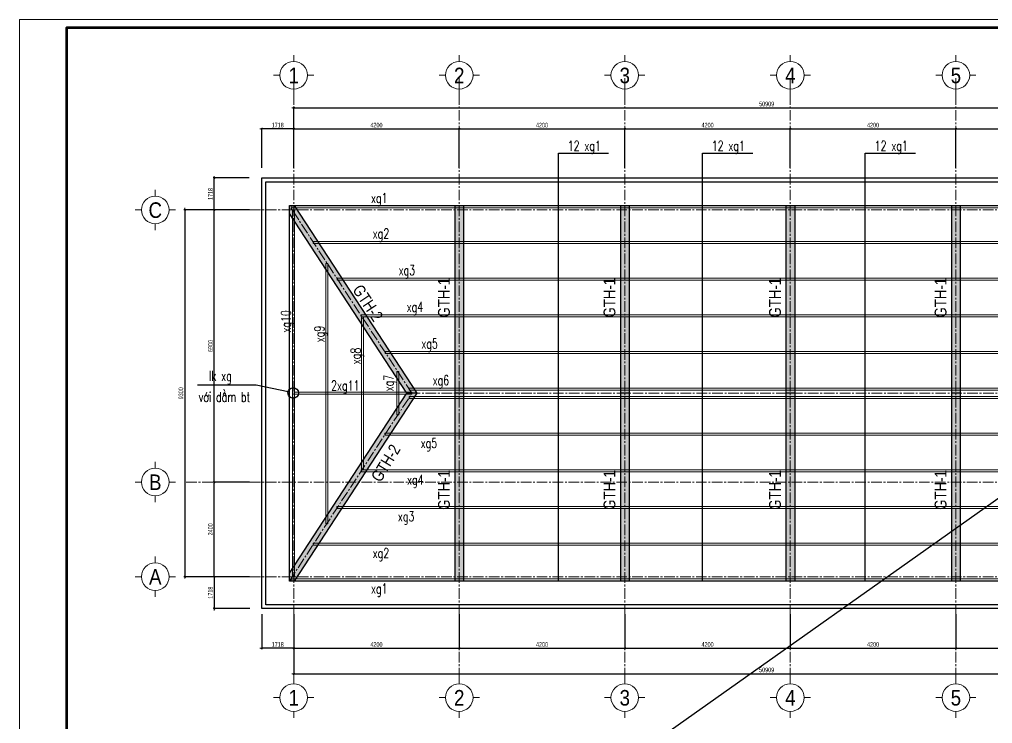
# Model space of a CAD drawing. Header units: millimetres. Extents: x 3174748 to 6019813, y -1021377 to -112338.
# Drawn here: x 3689397 to 3741764, y -209850 to -171983 of the extents above; entities that cross this region are included whole.
import ezdxf
from ezdxf.enums import TextEntityAlignment as Align

# ---------------------------------------------------------------- set-up
doc = ezdxf.new("R2010")
doc.units = ezdxf.units.MM
doc.header["$LTSCALE"] = 60
doc.header["$MEASUREMENT"] = 0
doc.linetypes.add('CENTER2', pattern=[28.575, 19.05, -3.175, 3.175, -3.175])
doc.linetypes.add('DASHDOT', pattern=[1, 0.5, -0.25, 0, -0.25])
doc.layers.get('DEFPOINTS').update_dxf_attribs({"lineweight": 0})
doc.layers.add('KCS_Plotter', color=11, linetype='Continuous', plot=False)
for name, color, linetype, lineweight in [('Khungten_LCDI', 7, 'Continuous', 5), ('LC Dim', 8, 'Continuous', 18), ('LC Hatch', 252, 'Continuous', 9), ('LC ISO', 153, 'Continuous', 13), ('LC Net dam 1', 30, 'Continuous', 30), ('LC Net thay', 7, 'Continuous', 25), ('LC Net truc', 79, 'DASHDOT', 13), ('LC Text1', 3, 'Continuous', 20), ('LC Text2', 7, 'Continuous', 25)]:
    doc.layers.add(name, color=color, linetype=linetype, lineweight=lineweight)
doc.styles.add('HOATBIF', font='hoatbif.shx', dxfattribs={"width": 0.7})
doc.styles.add('Khungten', font='VHAVAN.TTF', dxfattribs={"width": 0.9, "height": 5000})
doc.styles.add('LC 1', font='VHAVANB.TTF')
doc.styles.add('LC 3', font='vnsimli.shx', dxfattribs={"width": 0.75})
doc.styles.add('T2', font='VHARIAL.TTF', dxfattribs={"width": 0.8})
doc.styles.add('Title', font='VHBLACK.TTF', dxfattribs={"width": 0.8})
doc.dimstyles.new('1-150', dxfattribs={"dimscale": 150, "dimtxt": 2.5, "dimasz": 0.35, "dimexe": 0.5, "dimexo": 0, "dimgap": 0.8, "dimtad": 1, "dimdec": 0, "dimzin": 0, "dimdsep": 46, "dimtxsty": 'HOATBIF', "dimblk1": 'DOT', "dimblk2": 'DOT', "dimsah": 1, "dimcen": -1, "dimdle": 1, "dimclrd": 256, "dimclre": 256, "dimclrt": 4, "dimadec": 3, "dimazin": 2, "dimtfac": 0.333333, "dimtdec": 0, "dimtix": 1, "dimtmove": 2, "dimatfit": 3, "dimldrblk": 'DOT', "dimfxl": 1, "dimtvp": 0.833333, "dimtolj": 1, "dimtzin": 0, "dimarcsym": 0})
doc.dimstyles.new('Copy of 1-100', dxfattribs={"dimscale": 100, "dimtxt": 2.5, "dimasz": 0.35, "dimexe": 0.5, "dimexo": 0, "dimgap": 0.8, "dimtad": 1, "dimdec": 0, "dimzin": 0, "dimdsep": 46, "dimtxsty": 'HOATBIF', "dimblk1": 'DOT', "dimblk2": 'DOT', "dimsah": 1, "dimcen": -1, "dimdle": 1, "dimclrd": 256, "dimclre": 256, "dimclrt": 4, "dimadec": 3, "dimazin": 2, "dimtfac": 0.333333, "dimtdec": 0, "dimtix": 1, "dimtmove": 2, "dimatfit": 3, "dimldrblk": 'DOT', "dimfxl": 1, "dimtvp": 0.833333, "dimtolj": 1, "dimtzin": 0, "dimarcsym": 0})

# ---------------------------------------------------------------- blocks, each defined once
blk = doc.blocks.new('Nha o can bo nhan vien Trung doan')
at = {"layer": 'DEFPOINTS', "lineweight": 0}
blk.add_lwpolyline([(-1200, -14850), (-1200, 14850), (40800, 14850), (40800, -14850)], close=True, dxfattribs=at)
at = {"layer": 'Khungten_LCDI', "color": 5, "lineweight": 60}
blk.add_lwpolyline([(0, -14650), (0, 14650), (40600, 14650), (40600, -14650)], close=True, dxfattribs=at)
at = {"color": 7, "style": 'Khungten', "width": 0.8}
for tag, p in [('REVISION', (39499, -10746)), ('NGAYHT', (39546, -11609))]:
    blk.add_attdef(tag, text='', height=200, dxfattribs=at).set_placement(p, align=Align.CENTER)
at = {"layer": 'LC Text1', "style": 'Title', "width": 1.485915}
for tag, p, p2 in [('TENBANVE1', (36913, -8886), (40339, -8886)), ('TENBANVE2', (36913, -9562), (40339, -9562))]:
    blk.add_attdef(tag, text='', height=250, dxfattribs=at).set_placement(p, p2, align=Align.FIT)
at = {"layer": 'LC Text1', "style": 'Title', "width": 0.7}
blk.add_attdef('SOBANVE', text='', height=250, dxfattribs=at).set_placement((39562, -13896), align=Align.CENTER)
blk = doc.blocks.new('DOT')
at = {"layer": 'LC Dim'}
blk.add_line((-3, 0), (3, 0), dxfattribs=at)
at = {"layer": 'LC Dim', "color": 4}
blk.add_line((-1, -1), (1, 1), dxfattribs=at)
blk.add_lwpolyline([(0.5, 1), (-1, -0.5), (-0.5, -1), (1, 0.5)], close=True, dxfattribs=at)
blk = doc.blocks.new('*D28')
at = {"layer": 'DEFPOINTS', "color": 0, "transparency": 16777216}
for p in [(3704155, -203974), (3713064, -203974), (3713064, -205804)]:
    blk.add_point(p, dxfattribs=at)
at = {"layer": 'LC Dim', "lineweight": -2, "transparency": 16777216}
for p, q in [((3704155, -203974), (3704155, -205854)), ((3713064, -203974), (3713064, -205854)), ((3704190, -205804), (3713029, -205804))]:
    blk.add_line(p, q, dxfattribs=at)
at = {"layer": 'LC Dim', "lineweight": -2, "transparency": 16777216, "xscale": 35, "yscale": 35, "zscale": 35, "rotation": 180}
blk.add_blockref('DOT', (3704155, -205804), dxfattribs=at)
at = {"layer": 'LC Dim', "lineweight": -2, "transparency": 16777216, "xscale": 35, "yscale": 35, "zscale": 35}
blk.add_blockref('DOT', (3713064, -205804), dxfattribs=at)
at = {"layer": 'LC Dim', "color": 4, "transparency": 16777216, "insert": (3708609, -205599), "char_height": 250, "attachment_point": 5, "style": 'HOATBIF'}
blk.add_mtext('\\A1;4200', dxfattribs=at)
blk = doc.blocks.new('*D29')
at = {"layer": 'DEFPOINTS', "color": 0, "transparency": 16777216}
for p in [(3713064, -203974), (3721973, -203974), (3721973, -205804)]:
    blk.add_point(p, dxfattribs=at)
at = {"layer": 'LC Dim', "lineweight": -2, "transparency": 16777216}
for p, q in [((3713064, -203974), (3713064, -205854)), ((3721973, -203974), (3721973, -205854)), ((3713099, -205804), (3721938, -205804))]:
    blk.add_line(p, q, dxfattribs=at)
at = {"layer": 'LC Dim', "lineweight": -2, "transparency": 16777216, "xscale": 35, "yscale": 35, "zscale": 35, "rotation": 180}
blk.add_blockref('DOT', (3713064, -205804), dxfattribs=at)
at = {"layer": 'LC Dim', "lineweight": -2, "transparency": 16777216, "xscale": 35, "yscale": 35, "zscale": 35}
blk.add_blockref('DOT', (3721973, -205804), dxfattribs=at)
at = {"layer": 'LC Dim', "color": 4, "transparency": 16777216, "insert": (3717519, -205599), "char_height": 250, "attachment_point": 5, "style": 'HOATBIF'}
blk.add_mtext('\\A1;4200', dxfattribs=at)
blk = doc.blocks.new('*D30')
at = {"layer": 'DEFPOINTS', "color": 0, "transparency": 16777216}
for p in [(3721973, -203974), (3730882, -203974), (3730882, -205804)]:
    blk.add_point(p, dxfattribs=at)
at = {"layer": 'LC Dim', "lineweight": -2, "transparency": 16777216}
for p, q in [((3721973, -203974), (3721973, -205854)), ((3730882, -203974), (3730882, -205854)), ((3722008, -205804), (3730847, -205804))]:
    blk.add_line(p, q, dxfattribs=at)
at = {"layer": 'LC Dim', "lineweight": -2, "transparency": 16777216, "xscale": 35, "yscale": 35, "zscale": 35, "rotation": 180}
blk.add_blockref('DOT', (3721973, -205804), dxfattribs=at)
at = {"layer": 'LC Dim', "lineweight": -2, "transparency": 16777216, "xscale": 35, "yscale": 35, "zscale": 35}
blk.add_blockref('DOT', (3730882, -205804), dxfattribs=at)
at = {"layer": 'LC Dim', "color": 4, "transparency": 16777216, "insert": (3726428, -205599), "char_height": 250, "attachment_point": 5, "style": 'HOATBIF'}
blk.add_mtext('\\A1;4200', dxfattribs=at)
blk = doc.blocks.new('*D31')
at = {"layer": 'DEFPOINTS', "color": 0, "transparency": 16777216}
for p in [(3730882, -203974), (3739791, -203974), (3739791, -205804)]:
    blk.add_point(p, dxfattribs=at)
at = {"layer": 'LC Dim', "lineweight": -2, "transparency": 16777216}
for p, q in [((3730882, -203974), (3730882, -205854)), ((3739791, -203974), (3739791, -205854)), ((3730917, -205804), (3739756, -205804))]:
    blk.add_line(p, q, dxfattribs=at)
at = {"layer": 'LC Dim', "lineweight": -2, "transparency": 16777216, "xscale": 35, "yscale": 35, "zscale": 35, "rotation": 180}
blk.add_blockref('DOT', (3730882, -205804), dxfattribs=at)
at = {"layer": 'LC Dim', "lineweight": -2, "transparency": 16777216, "xscale": 35, "yscale": 35, "zscale": 35}
blk.add_blockref('DOT', (3739791, -205804), dxfattribs=at)
at = {"layer": 'LC Dim', "color": 4, "transparency": 16777216, "insert": (3735337, -205599), "char_height": 250, "attachment_point": 5, "style": 'HOATBIF'}
blk.add_mtext('\\A1;4200', dxfattribs=at)
blk = doc.blocks.new('*D32')
at = {"layer": 'DEFPOINTS', "color": 0, "transparency": 16777216}
for p in [(3739791, -203974), (3748700, -203974), (3748700, -205804)]:
    blk.add_point(p, dxfattribs=at)
at = {"layer": 'LC Dim', "lineweight": -2, "transparency": 16777216}
for p, q in [((3739791, -203974), (3739791, -205854)), ((3748700, -203974), (3748700, -205854)), ((3739826, -205804), (3748665, -205804))]:
    blk.add_line(p, q, dxfattribs=at)
at = {"layer": 'LC Dim', "lineweight": -2, "transparency": 16777216, "xscale": 35, "yscale": 35, "zscale": 35, "rotation": 180}
blk.add_blockref('DOT', (3739791, -205804), dxfattribs=at)
at = {"layer": 'LC Dim', "lineweight": -2, "transparency": 16777216, "xscale": 35, "yscale": 35, "zscale": 35}
blk.add_blockref('DOT', (3748700, -205804), dxfattribs=at)
at = {"layer": 'LC Dim', "color": 4, "transparency": 16777216, "insert": (3744246, -205599), "char_height": 250, "attachment_point": 5, "style": 'HOATBIF'}
blk.add_mtext('\\A1;4200', dxfattribs=at)
blk = doc.blocks.new('*D33')
at = {"layer": 'DEFPOINTS', "color": 0, "transparency": 16777216}
for p in [(3699882, -196862), (3701784, -196862), (3701784, -201953)]:
    blk.add_point(p, dxfattribs=at)
at = {"layer": 'LC Dim', "lineweight": -2, "transparency": 16777216}
for p, q in [((3701784, -196862), (3699832, -196862)), ((3699882, -201918), (3699882, -196897)), ((3701784, -201953), (3699832, -201953))]:
    blk.add_line(p, q, dxfattribs=at)
at = {"layer": 'LC Dim', "lineweight": -2, "transparency": 16777216, "xscale": 35, "yscale": 35, "zscale": 35}
for p, rotation in [((3699882, -196862), 90), ((3699882, -201953), 270)]:
    blk.add_blockref('DOT', p, dxfattribs=dict(at, rotation=rotation))
at = {"layer": 'LC Dim', "color": 4, "transparency": 16777216, "insert": (3699677, -199407), "char_height": 250, "attachment_point": 5, "rotation": 90, "style": 'HOATBIF'}
blk.add_mtext('\\A1;2400', dxfattribs=at)
blk = doc.blocks.new('*D34')
at = {"layer": 'DEFPOINTS', "color": 0, "transparency": 16777216}
for p in [(3699882, -182226), (3701784, -182226), (3701784, -196862)]:
    blk.add_point(p, dxfattribs=at)
at = {"layer": 'LC Dim', "lineweight": -2, "transparency": 16777216}
for p, q in [((3701784, -182226), (3699832, -182226)), ((3699882, -196827), (3699882, -182261)), ((3701784, -196862), (3699832, -196862))]:
    blk.add_line(p, q, dxfattribs=at)
at = {"layer": 'LC Dim', "lineweight": -2, "transparency": 16777216, "xscale": 35, "yscale": 35, "zscale": 35}
for p, rotation in [((3699882, -182226), 90), ((3699882, -196862), 270)]:
    blk.add_blockref('DOT', p, dxfattribs=dict(at, rotation=rotation))
at = {"layer": 'LC Dim', "color": 4, "transparency": 16777216, "insert": (3699677, -189544), "char_height": 250, "attachment_point": 5, "rotation": 90, "style": 'HOATBIF'}
blk.add_mtext('\\A1;6900', dxfattribs=at)
blk = doc.blocks.new('*D35')
at = {"layer": 'DEFPOINTS', "color": 0, "transparency": 16777216}
for p in [(3701784, -182226), (3698291, -201953), (3701784, -201953)]:
    blk.add_point(p, dxfattribs=at)
at = {"layer": 'LC Dim', "lineweight": -2, "transparency": 16777216}
for p, q in [((3701784, -182226), (3698241, -182226)), ((3698291, -182261), (3698291, -201918)), ((3701784, -201953), (3698241, -201953))]:
    blk.add_line(p, q, dxfattribs=at)
at = {"layer": 'LC Dim', "lineweight": -2, "transparency": 16777216, "xscale": 35, "yscale": 35, "zscale": 35}
for p, rotation in [((3698291, -182226), 90), ((3698291, -201953), 270)]:
    blk.add_blockref('DOT', p, dxfattribs=dict(at, rotation=rotation))
at = {"layer": 'LC Dim', "color": 4, "transparency": 16777216, "insert": (3698086, -192089), "char_height": 250, "attachment_point": 5, "rotation": 90, "style": 'HOATBIF'}
blk.add_mtext('\\A1;9300', dxfattribs=at)
blk = doc.blocks.new('*D36')
at = {"layer": 'DEFPOINTS', "color": 0, "transparency": 16777216}
for p in [(3713064, -177871), (3704155, -179964), (3713064, -179964)]:
    blk.add_point(p, dxfattribs=at)
at = {"layer": 'LC Dim', "lineweight": -2, "transparency": 16777216}
for p, q in [((3704155, -179964), (3704155, -177821)), ((3704190, -177871), (3713029, -177871)), ((3713064, -179964), (3713064, -177821))]:
    blk.add_line(p, q, dxfattribs=at)
at = {"layer": 'LC Dim', "lineweight": -2, "transparency": 16777216, "xscale": 35, "yscale": 35, "zscale": 35, "rotation": 180}
blk.add_blockref('DOT', (3704155, -177871), dxfattribs=at)
at = {"layer": 'LC Dim', "lineweight": -2, "transparency": 16777216, "xscale": 35, "yscale": 35, "zscale": 35}
blk.add_blockref('DOT', (3713064, -177871), dxfattribs=at)
at = {"layer": 'LC Dim', "color": 4, "transparency": 16777216, "insert": (3708609, -177666), "char_height": 250, "attachment_point": 5, "style": 'HOATBIF'}
blk.add_mtext('\\A1;4200', dxfattribs=at)
blk = doc.blocks.new('*D37')
at = {"layer": 'DEFPOINTS', "color": 0, "transparency": 16777216}
for p in [(3721973, -177871), (3713064, -179964), (3721973, -179964)]:
    blk.add_point(p, dxfattribs=at)
at = {"layer": 'LC Dim', "lineweight": -2, "transparency": 16777216}
for p, q in [((3713064, -179964), (3713064, -177821)), ((3713099, -177871), (3721938, -177871)), ((3721973, -179964), (3721973, -177821))]:
    blk.add_line(p, q, dxfattribs=at)
at = {"layer": 'LC Dim', "lineweight": -2, "transparency": 16777216, "xscale": 35, "yscale": 35, "zscale": 35, "rotation": 180}
blk.add_blockref('DOT', (3713064, -177871), dxfattribs=at)
at = {"layer": 'LC Dim', "lineweight": -2, "transparency": 16777216, "xscale": 35, "yscale": 35, "zscale": 35}
blk.add_blockref('DOT', (3721973, -177871), dxfattribs=at)
at = {"layer": 'LC Dim', "color": 4, "transparency": 16777216, "insert": (3717519, -177666), "char_height": 250, "attachment_point": 5, "style": 'HOATBIF'}
blk.add_mtext('\\A1;4200', dxfattribs=at)
blk = doc.blocks.new('*D38')
at = {"layer": 'DEFPOINTS', "color": 0, "transparency": 16777216}
for p in [(3730882, -177871), (3721973, -179964), (3730882, -179964)]:
    blk.add_point(p, dxfattribs=at)
at = {"layer": 'LC Dim', "lineweight": -2, "transparency": 16777216}
for p, q in [((3721973, -179964), (3721973, -177821)), ((3722008, -177871), (3730847, -177871)), ((3730882, -179964), (3730882, -177821))]:
    blk.add_line(p, q, dxfattribs=at)
at = {"layer": 'LC Dim', "lineweight": -2, "transparency": 16777216, "xscale": 35, "yscale": 35, "zscale": 35, "rotation": 180}
blk.add_blockref('DOT', (3721973, -177871), dxfattribs=at)
at = {"layer": 'LC Dim', "lineweight": -2, "transparency": 16777216, "xscale": 35, "yscale": 35, "zscale": 35}
blk.add_blockref('DOT', (3730882, -177871), dxfattribs=at)
at = {"layer": 'LC Dim', "color": 4, "transparency": 16777216, "insert": (3726428, -177666), "char_height": 250, "attachment_point": 5, "style": 'HOATBIF'}
blk.add_mtext('\\A1;4200', dxfattribs=at)
blk = doc.blocks.new('*D39')
at = {"layer": 'DEFPOINTS', "color": 0, "transparency": 16777216}
for p in [(3739791, -177871), (3730882, -179964), (3739791, -179964)]:
    blk.add_point(p, dxfattribs=at)
at = {"layer": 'LC Dim', "lineweight": -2, "transparency": 16777216}
for p, q in [((3730882, -179964), (3730882, -177821)), ((3730917, -177871), (3739756, -177871)), ((3739791, -179964), (3739791, -177821))]:
    blk.add_line(p, q, dxfattribs=at)
at = {"layer": 'LC Dim', "lineweight": -2, "transparency": 16777216, "xscale": 35, "yscale": 35, "zscale": 35, "rotation": 180}
blk.add_blockref('DOT', (3730882, -177871), dxfattribs=at)
at = {"layer": 'LC Dim', "lineweight": -2, "transparency": 16777216, "xscale": 35, "yscale": 35, "zscale": 35}
blk.add_blockref('DOT', (3739791, -177871), dxfattribs=at)
at = {"layer": 'LC Dim', "color": 4, "transparency": 16777216, "insert": (3735337, -177666), "char_height": 250, "attachment_point": 5, "style": 'HOATBIF'}
blk.add_mtext('\\A1;4200', dxfattribs=at)
blk = doc.blocks.new('*D40')
at = {"layer": 'DEFPOINTS', "color": 0, "transparency": 16777216}
for p in [(3748700, -177871), (3739791, -179964), (3748700, -179964)]:
    blk.add_point(p, dxfattribs=at)
at = {"layer": 'LC Dim', "lineweight": -2, "transparency": 16777216}
for p, q in [((3739791, -179964), (3739791, -177821)), ((3739826, -177871), (3748665, -177871)), ((3748700, -179964), (3748700, -177821))]:
    blk.add_line(p, q, dxfattribs=at)
at = {"layer": 'LC Dim', "lineweight": -2, "transparency": 16777216, "xscale": 35, "yscale": 35, "zscale": 35, "rotation": 180}
blk.add_blockref('DOT', (3739791, -177871), dxfattribs=at)
at = {"layer": 'LC Dim', "lineweight": -2, "transparency": 16777216, "xscale": 35, "yscale": 35, "zscale": 35}
blk.add_blockref('DOT', (3748700, -177871), dxfattribs=at)
at = {"layer": 'LC Dim', "color": 4, "transparency": 16777216, "insert": (3744246, -177666), "char_height": 250, "attachment_point": 5, "style": 'HOATBIF'}
blk.add_mtext('\\A1;4200', dxfattribs=at)
blk = doc.blocks.new('TTRUC')
for p, q in [((0, 6.95), (0, 10.16)), ((-6.95, 0), (-10.16, 0)), ((10.12, 0), (6.91, 0)), ((0, -10.16), (0, -6.95))]:
    blk.add_line(p, q)
blk.add_circle((0, 0), 6.95)
blk = doc.blocks.new('*D45')
at = {"layer": 'DEFPOINTS', "color": 0, "ltscale": 0.3, "transparency": 16777216}
for p in [(3699882, -180507), (3701767, -180507), (3701784, -182226)]:
    blk.add_point(p, dxfattribs=at)
at = {"layer": 'LC Dim', "lineweight": -2, "ltscale": 0.3, "transparency": 16777216}
for p, q in [((3701767, -180507), (3699832, -180507)), ((3699882, -182191), (3699882, -180542)), ((3701784, -182226), (3699832, -182226))]:
    blk.add_line(p, q, dxfattribs=at)
at = {"layer": 'LC Dim', "lineweight": -2, "ltscale": 0.3, "transparency": 16777216, "xscale": 35, "yscale": 35, "zscale": 35}
for p, rotation in [((3699882, -180507), 90), ((3699882, -182226), 270)]:
    blk.add_blockref('DOT', p, dxfattribs=dict(at, rotation=rotation))
at = {"layer": 'LC Dim', "color": 4, "ltscale": 0.3, "transparency": 16777216, "insert": (3699677, -181366), "char_height": 250, "attachment_point": 5, "rotation": 90, "style": 'HOATBIF'}
blk.add_mtext('\\A1;1718', dxfattribs=at)
blk = doc.blocks.new('*D46')
at = {"layer": 'DEFPOINTS', "color": 0, "ltscale": 0.3, "transparency": 16777216}
for p in [(3701784, -201953), (3699882, -203671), (3701793, -203671)]:
    blk.add_point(p, dxfattribs=at)
at = {"layer": 'LC Dim', "lineweight": -2, "ltscale": 0.3, "transparency": 16777216}
for p, q in [((3701784, -201953), (3699832, -201953)), ((3699882, -201988), (3699882, -203636)), ((3701793, -203671), (3699832, -203671))]:
    blk.add_line(p, q, dxfattribs=at)
at = {"layer": 'LC Dim', "lineweight": -2, "ltscale": 0.3, "transparency": 16777216, "xscale": 35, "yscale": 35, "zscale": 35}
for p, rotation in [((3699882, -201953), 90), ((3699882, -203671), 270)]:
    blk.add_blockref('DOT', p, dxfattribs=dict(at, rotation=rotation))
at = {"layer": 'LC Dim', "color": 4, "ltscale": 0.3, "transparency": 16777216, "insert": (3699677, -202812), "char_height": 250, "attachment_point": 5, "rotation": 90, "style": 'HOATBIF'}
blk.add_mtext('\\A1;1718', dxfattribs=at)
blk = doc.blocks.new('*D47')
at = {"layer": 'DEFPOINTS', "color": 0, "ltscale": 0.3, "transparency": 16777216}
for p in [(3702437, -203974), (3704155, -203974), (3702437, -205804)]:
    blk.add_point(p, dxfattribs=at)
at = {"layer": 'LC Dim', "lineweight": -2, "ltscale": 0.3, "transparency": 16777216}
for p, q in [((3702437, -203974), (3702437, -205854)), ((3704155, -203974), (3704155, -205854)), ((3704120, -205804), (3702472, -205804))]:
    blk.add_line(p, q, dxfattribs=at)
at = {"layer": 'LC Dim', "lineweight": -2, "ltscale": 0.3, "transparency": 16777216, "xscale": 35, "yscale": 35, "zscale": 35, "rotation": 180}
blk.add_blockref('DOT', (3702437, -205804), dxfattribs=at)
at = {"layer": 'LC Dim', "lineweight": -2, "ltscale": 0.3, "transparency": 16777216, "xscale": 35, "yscale": 35, "zscale": 35}
blk.add_blockref('DOT', (3704155, -205804), dxfattribs=at)
at = {"layer": 'LC Dim', "color": 4, "ltscale": 0.3, "transparency": 16777216, "insert": (3703296, -205599), "char_height": 250, "attachment_point": 5, "style": 'HOATBIF'}
blk.add_mtext('\\A1;1718', dxfattribs=at)
blk = doc.blocks.new('*D48')
at = {"layer": 'DEFPOINTS', "color": 0, "ltscale": 0.3, "transparency": 16777216}
for p in [(3702437, -177871), (3702437, -179964), (3704155, -179964)]:
    blk.add_point(p, dxfattribs=at)
at = {"layer": 'LC Dim', "lineweight": -2, "ltscale": 0.3, "transparency": 16777216}
for p, q in [((3702437, -179964), (3702437, -177821)), ((3704120, -177871), (3702472, -177871)), ((3704155, -179964), (3704155, -177821))]:
    blk.add_line(p, q, dxfattribs=at)
at = {"layer": 'LC Dim', "lineweight": -2, "ltscale": 0.3, "transparency": 16777216, "xscale": 35, "yscale": 35, "zscale": 35, "rotation": 180}
blk.add_blockref('DOT', (3702437, -177871), dxfattribs=at)
at = {"layer": 'LC Dim', "lineweight": -2, "ltscale": 0.3, "transparency": 16777216, "xscale": 35, "yscale": 35, "zscale": 35}
blk.add_blockref('DOT', (3704155, -177871), dxfattribs=at)
at = {"layer": 'LC Dim', "color": 4, "ltscale": 0.3, "transparency": 16777216, "insert": (3703296, -177666), "char_height": 250, "attachment_point": 5, "style": 'HOATBIF'}
blk.add_mtext('\\A1;1718', dxfattribs=at)
blk = doc.blocks.new('*D51')
at = {"layer": 'DEFPOINTS', "color": 0, "ltscale": 0.3, "transparency": 16777216}
for p in [(3704155, -204533), (3755064, -204533), (3755064, -207172)]:
    blk.add_point(p, dxfattribs=at)
at = {"layer": 'LC Dim', "lineweight": -2, "ltscale": 0.3, "transparency": 16777216}
for p, q in [((3704155, -204533), (3704155, -207222)), ((3755064, -204533), (3755064, -207222)), ((3704190, -207172), (3755029, -207172))]:
    blk.add_line(p, q, dxfattribs=at)
at = {"layer": 'LC Dim', "lineweight": -2, "ltscale": 0.3, "transparency": 16777216, "xscale": 35, "yscale": 35, "zscale": 35, "rotation": 180}
blk.add_blockref('DOT', (3704155, -207172), dxfattribs=at)
at = {"layer": 'LC Dim', "lineweight": -2, "ltscale": 0.3, "transparency": 16777216, "xscale": 35, "yscale": 35, "zscale": 35}
blk.add_blockref('DOT', (3755064, -207172), dxfattribs=at)
at = {"layer": 'LC Dim', "color": 4, "ltscale": 0.3, "transparency": 16777216, "insert": (3729609, -206967), "char_height": 250, "attachment_point": 5, "style": 'HOATBIF'}
blk.add_mtext('\\A1;50909', dxfattribs=at)
blk = doc.blocks.new('*D54')
at = {"layer": 'DEFPOINTS', "color": 0, "ltscale": 0.3, "transparency": 16777216}
for p in [(3755064, -176733), (3704155, -179964), (3755064, -179964)]:
    blk.add_point(p, dxfattribs=at)
at = {"layer": 'LC Dim', "lineweight": -2, "ltscale": 0.3, "transparency": 16777216}
for p, q in [((3704155, -179964), (3704155, -176683)), ((3704190, -176733), (3755029, -176733)), ((3755064, -179964), (3755064, -176683))]:
    blk.add_line(p, q, dxfattribs=at)
at = {"layer": 'LC Dim', "lineweight": -2, "ltscale": 0.3, "transparency": 16777216, "xscale": 35, "yscale": 35, "zscale": 35, "rotation": 180}
blk.add_blockref('DOT', (3704155, -176733), dxfattribs=at)
at = {"layer": 'LC Dim', "lineweight": -2, "ltscale": 0.3, "transparency": 16777216, "xscale": 35, "yscale": 35, "zscale": 35}
blk.add_blockref('DOT', (3755064, -176733), dxfattribs=at)
at = {"layer": 'LC Dim', "color": 4, "ltscale": 0.3, "transparency": 16777216, "insert": (3729609, -176528), "char_height": 250, "attachment_point": 5, "style": 'HOATBIF'}
blk.add_mtext('\\A1;50909', dxfattribs=at)

msp = doc.modelspace()

# ---------------------------------------------------------------- hatches: boundary and pattern name
at = {"layer": 'LC Hatch', "ltscale": 0.3}
h = msp.add_hatch(dxfattribs=at)
h.set_pattern_fill('BTCT', color=256, scale=63.636364)
h.set_pattern_definition([(50, (-3303600.3, 692482.36), (456.438298, -39.933177), [47.727273, -525]), (355, (-3303600.3, 692482.36), (-88.296303, 478.66772), [38.181818, -420]), (100.4514, (-3303562.27, 692479.03), (368.142334, 438.734254), [40.56194, -446.181344]), (46.1842, (-3303600.3, 692609.63), (679.153395, -105.33028), [71.59091, -787.5]), (96.6356, (-3303543.7, 692600.86), (594.78536, 619.89319), [60.84291, -669.27191]), (351.1842, (-3303600.3, 692609.6), (594.784874, 619.893655), [57.27273, -630]), (21, (-3303536.67, 692577.8), (379.849942, -256.212021), [47.727273, -525]), (326, (-3303536.67, 692577.8), (154.83703, 461.45912), [38.181818, -420]), (71.4514, (-3303505, 692556.46), (534.687127, 205.24668), [40.56194, -446.181344]), (37.5, (-3303600.3, 692482.36), (7.7380897, 211.8415433), [0, -414.909091, 0, -426.363636, 0, -421.590909]), (7.5, (-3303600.3, 692482.36), (167.4078875, 250.989271), [0, -243.090909, 0, -405.363636, 0, -160.681818]), (327.5, (-3303742.21, 692482.36), (339.7051867, -14.3531), [0, -159.090909, 0, -496.363636, 0, -658.636364]), (317.5, (-3303805.85, 692482.36), (371.118471, 63.70317), [0, -206.818182, 0, -329.636364, 0, -467.727273]), (45, (-3303600.3, 692482.36), (-168.741391, 168.741391), []), (45, (-3303487.8, 692482.36), (-168.741391, 168.741391), [])])
h.paths.add_polyline_path([(3710797.3, -192089.2), (3704200.3, -181992.2), (3703921.6, -181992.2), (3703921.6, -182418.8), (3710239.8, -192089.2), (3703921.6, -201759.6), (3703921.6, -202186.2), (3704200.3, -202186.2)])
h = msp.add_hatch(dxfattribs=at)
h.set_pattern_fill('BTCT', color=256, scale=63.636364)
h.set_pattern_definition([(50, (-600326.75, 804342.87), (456.438298, -39.933177), [47.727273, -525]), (355, (-600326.75, 804342.87), (-88.296303, 478.66772), [38.18182, -420]), (100.4514, (-600288.7, 804339.54), (368.142334, 438.734254), [40.56194, -446.181344]), (46.1842, (-600326.75, 804470.15), (679.153395, -105.33028), [71.59091, -787.5]), (96.6356, (-600270.16, 804461.4), (594.78536, 619.89319), [60.84291, -669.27191]), (351.1842, (-600326.75, 804470.15), (594.78487, 619.89366), [57.27273, -630]), (21, (-600263.1, 804438.33), (379.849942, -256.21202), [47.727273, -525]), (326, (-600263.1, 804438.33), (154.83703, 461.45912), [38.18182, -420]), (71.4514, (-600231.46, 804416.98), (534.687127, 205.24668), [40.56194, -446.181344]), (37.5, (-600326.75, 804342.87), (7.73809, 211.8415433), [0, -414.909091, 0, -426.363636, 0, -421.590909]), (7.5, (-600326.75, 804342.87), (167.407887, 250.989271), [0, -243.090909, 0, -405.363636, 0, -160.681818]), (327.5, (-600468.66, 804342.87), (339.7051867, -14.3531), [0, -159.090909, 0, -496.363636, 0, -658.636364]), (317.5, (-600532.3, 804342.87), (371.118471, 63.70317), [0, -206.818182, 0, -329.636364, 0, -467.727273]), (45, (-600326.75, 804342.87), (-168.741391, 168.741391), []), (45, (-600214.26, 804342.87), (-168.741391, 168.741391), [])])
h.paths.add_polyline_path([(3712830.7, -202186.2), (3713297.3, -202186.2), (3713297.3, -181992.2), (3712830.7, -181992.2)])
h = msp.add_hatch(dxfattribs=at)
h.set_pattern_fill('BTCT', color=256, scale=63.636364)
h.set_pattern_definition([(50, (-591417.66, 804342.87), (456.438298, -39.933177), [47.727273, -525]), (355, (-591417.66, 804342.87), (-88.296303, 478.66772), [38.18182, -420]), (100.4514, (-591379.63, 804339.54), (368.142334, 438.734254), [40.56194, -446.181344]), (46.1842, (-591417.66, 804470.15), (679.153395, -105.33028), [71.59091, -787.5]), (96.6356, (-591361.07, 804461.4), (594.78536, 619.89319), [60.84291, -669.27191]), (351.1842, (-591417.66, 804470.15), (594.78487, 619.89366), [57.27273, -630]), (21, (-591354.03, 804438.33), (379.849942, -256.21202), [47.727273, -525]), (326, (-591354.03, 804438.33), (154.83703, 461.45912), [38.18182, -420]), (71.4514, (-591322.37, 804416.98), (534.687127, 205.24668), [40.56194, -446.181344]), (37.5, (-591417.66, 804342.87), (7.73809, 211.8415433), [0, -414.909091, 0, -426.363636, 0, -421.590909]), (7.5, (-591417.66, 804342.87), (167.407887, 250.989271), [0, -243.090909, 0, -405.363636, 0, -160.681818]), (327.5, (-591559.57, 804342.87), (339.7051867, -14.3531), [0, -159.090909, 0, -496.363636, 0, -658.636364]), (317.5, (-591623.2, 804342.87), (371.118471, 63.70317), [0, -206.818182, 0, -329.636364, 0, -467.727273]), (45, (-591417.66, 804342.87), (-168.741391, 168.741391), []), (45, (-591305.17, 804342.87), (-168.741391, 168.741391), [])])
h.paths.add_polyline_path([(3721739.8, -202186.2), (3722206.4, -202186.2), (3722206.4, -181992.2), (3721739.8, -181992.2)])
h = msp.add_hatch(dxfattribs=at)
h.set_pattern_fill('BTCT', color=256, scale=63.636364)
h.set_pattern_definition([(50, (-582508.57, 804342.87), (456.438298, -39.933177), [47.727273, -525]), (355, (-582508.57, 804342.87), (-88.296303, 478.66772), [38.18182, -420]), (100.4514, (-582470.54, 804339.54), (368.142334, 438.734254), [40.56194, -446.181344]), (46.1842, (-582508.6, 804470.15), (679.153395, -105.33028), [71.59091, -787.5]), (96.6356, (-582452, 804461.4), (594.78536, 619.89319), [60.84291, -669.27191]), (351.1842, (-582508.6, 804470.15), (594.78487, 619.89366), [57.27273, -630]), (21, (-582444.94, 804438.33), (379.849942, -256.21202), [47.727273, -525]), (326, (-582444.94, 804438.33), (154.83703, 461.45912), [38.18182, -420]), (71.4514, (-582413.3, 804416.98), (534.687127, 205.24668), [40.56194, -446.181344]), (37.5, (-582508.57, 804342.87), (7.73809, 211.8415433), [0, -414.909091, 0, -426.363636, 0, -421.590909]), (7.5, (-582508.57, 804342.87), (167.407887, 250.989271), [0, -243.090909, 0, -405.363636, 0, -160.681818]), (327.5, (-582650.48, 804342.87), (339.7051867, -14.3531), [0, -159.090909, 0, -496.363636, 0, -658.636364]), (317.5, (-582714.12, 804342.87), (371.118471, 63.70317), [0, -206.818182, 0, -329.636364, 0, -467.727273]), (45, (-582508.57, 804342.87), (-168.741391, 168.741391), []), (45, (-582396.08, 804342.87), (-168.741391, 168.741391), [])])
h.paths.add_polyline_path([(3730648.9, -202186.2), (3731115.5, -202186.2), (3731115.5, -181992.2), (3730648.9, -181992.2)])
h = msp.add_hatch(dxfattribs=at)
h.set_pattern_fill('BTCT', color=256, scale=63.636364)
h.set_pattern_definition([(50, (-573599.48, 804342.87), (456.438298, -39.933177), [47.727273, -525]), (355, (-573599.5, 804342.87), (-88.296303, 478.66772), [38.18182, -420]), (100.4514, (-573561.44, 804339.54), (368.142334, 438.734254), [40.56194, -446.181344]), (46.1842, (-573599.5, 804470.15), (679.153395, -105.33028), [71.59091, -787.5]), (96.6356, (-573542.9, 804461.4), (594.78536, 619.89319), [60.84291, -669.27191]), (351.1842, (-573599.5, 804470.15), (594.78487, 619.89366), [57.27273, -630]), (21, (-573535.84, 804438.33), (379.849942, -256.21202), [47.727273, -525]), (326, (-573535.84, 804438.33), (154.83703, 461.45912), [38.18182, -420]), (71.4514, (-573504.2, 804416.98), (534.687127, 205.24668), [40.56194, -446.181344]), (37.5, (-573599.48, 804342.87), (7.73809, 211.8415433), [0, -414.909091, 0, -426.363636, 0, -421.590909]), (7.5, (-573599.48, 804342.87), (167.407887, 250.989271), [0, -243.090909, 0, -405.363636, 0, -160.681818]), (327.5, (-573741.39, 804342.87), (339.7051867, -14.3531), [0, -159.090909, 0, -496.363636, 0, -658.636364]), (317.5, (-573805.03, 804342.87), (371.118471, 63.70317), [0, -206.818182, 0, -329.636364, 0, -467.727273]), (45, (-573599.48, 804342.87), (-168.741391, 168.741391), []), (45, (-573486.99, 804342.87), (-168.741391, 168.741391), [])])
h.paths.add_polyline_path([(3739557.9, -202186.2), (3740024.6, -202186.2), (3740024.6, -181992.2), (3739557.9, -181992.2)])

# ---------------------------------------------------------------- linework, layer by layer
at = {"layer": 'KCS_Plotter', "ltscale": 0.3}
msp.add_line((3689397.4, -234982.9), (3778488.3, -171982.9), dxfattribs=at)
at = {"layer": 'LC ISO', "ltscale": 0.3}
for points in [[(3704056.2, -182011.3), (3755067.8, -182011.3), (3755067.8, -182117.3), (3704056.2, -182117.3)], [(3704090.3, -182221.2), (3704090.3, -201965.7), (3704196.4, -201965.7), (3704196.4, -182221.2)], [(3705201.7, -183921.8), (3754008.7, -183921.8), (3754008.7, -184027.9), (3705201.7, -184027.9)], [(3705893.4, -185111.2), (3705893.4, -199102.6), (3705999.4, -199102.6), (3705999.4, -185111.2)], [(3706502, -185894.5), (3752722.3, -185894.5), (3752722.3, -186000.6), (3706502, -186000.6)], [(3707782.6, -187867.2), (3751417.2, -187867.2), (3751417.2, -187973.3), (3707782.6, -187973.3)], [(3707802.5, -187970.7), (3707802.5, -196200), (3707908.5, -196200), (3707908.5, -187970.7)], [(3709074.1, -189840), (3750140.6, -189840), (3750140.6, -189946), (3709074.1, -189946)], [(3709711.6, -190919.7), (3709711.6, -193252.7), (3709817.6, -193252.7), (3709817.6, -190919.7)], [(3710518.5, -192036.2), (3704181.2, -192036.2), (3704181.2, -192142.2), (3710518.5, -192142.2)], [(3710370.9, -191812.7), (3748700.4, -191812.7), (3748700.4, -191918.8), (3710370.9, -191918.8)], [(3710370.9, -192365.7), (3748700.4, -192365.7), (3748700.4, -192259.6), (3710370.9, -192259.6)], [(3709061.7, -194338.4), (3750126.6, -194338.4), (3750126.6, -194232.3), (3709061.7, -194232.3)], [(3707790.2, -196311.1), (3751426, -196311.1), (3751426, -196205.1), (3707790.2, -196205.1)], [(3706482.6, -198283.8), (3752729.2, -198283.8), (3752729.2, -198177.8), (3706482.6, -198177.8)], [(3705196.4, -200256.6), (3754005.6, -200256.6), (3754005.6, -200150.5), (3705196.4, -200150.5)], [(3704056.2, -202167.1), (3755063.4, -202167.1), (3755063.4, -202061), (3704056.2, -202061)]]:
    msp.add_lwpolyline(points, close=True, dxfattribs=at)
at = {"layer": 'LC Net dam 1', "ltscale": 10}
for p, q in [((3712830.7, -181992.2), (3712830.7, -202186.2)), ((3713297.3, -181992.2), (3713297.3, -202186.2)), ((3721739.8, -181992.2), (3721739.8, -202186.2)), ((3722206.4, -181992.2), (3722206.4, -202186.2)), ((3730648.9, -181992.2), (3730648.9, -202186.2)), ((3731115.5, -181992.2), (3731115.5, -202186.2)), ((3739557.9, -181992.2), (3739557.9, -202186.2)), ((3740024.6, -181992.2), (3740024.6, -202186.2))]:
    msp.add_line(p, q, dxfattribs=at)
at = {"layer": 'LC Net dam 1', "ltscale": 0.3}
for p, q in [((3710797.3, -192089.2), (3710239.8, -192089.2)), ((3713297.3, -192089.2), (3712830.7, -192089.2)), ((3722206.4, -192089.2), (3721739.8, -192089.2)), ((3731115.5, -192089.2), (3730648.9, -192089.2)), ((3740024.6, -192089.2), (3739557.9, -192089.2))]:
    msp.add_line(p, q, dxfattribs=at)
at = {"layer": 'LC Net dam 1'}
for points in [[(3704200.3, -202186.2), (3710797.3, -192089.2), (3704200.3, -181992.2)], [(3703921.6, -201759.6), (3710239.8, -192089.2), (3703921.6, -182418.8)]]:
    msp.add_lwpolyline(points, dxfattribs=at)
at = {"layer": 'LC Net thay', "ltscale": 0.3}
msp.add_lwpolyline([(3756782.2, -203671), (3702436.7, -203671), (3702436.7, -180507.4), (3756782.2, -180507.4), (3756782.2, -195143.7), (3756782.2, -195143.7)], dxfattribs=at)
for points in [[(3756570.1, -203458.9), (3702648.9, -203458.9), (3702648.9, -180719.5), (3756570.1, -180719.5), (3756570.1, -195355.8), (3756570.1, -195355.8)], [(3703921.6, -181992.2), (3755297.3, -181992.2), (3755297.3, -202186.2), (3703921.6, -202186.2)]]:
    msp.add_lwpolyline(points, close=True, dxfattribs=at)
msp.add_circle((3704130, -192073), 281.3, dxfattribs=at)
at = {"layer": 'LC Net truc', "linetype": 'CENTER2', "ltscale": 0.5}
for p, q in [((3704154.9, -175138.1), (3704154.9, -207559.7)), ((3713064, -175138.1), (3713064, -207559.7)), ((3721973.1, -175138.1), (3721973.1, -207559.7)), ((3730882.2, -175138.1), (3730882.2, -207559.7)), ((3739791.3, -175138.1), (3739791.3, -207559.7)), ((3698373.9, -182225.5), (3762300.7, -182225.5)), ((3710396.7, -192089.2), (3748695, -192089.2)), ((3698373.9, -196861.9), (3762300.7, -196861.9)), ((3698373.9, -201952.8), (3762300.7, -201952.8))]:
    msp.add_line(p, q, dxfattribs=at)
msp.add_lwpolyline([(3703921.6, -202186.2), (3710518.5, -192089.2), (3703921.6, -181992.2)], dxfattribs=at)

# ---------------------------------------------------------------- block references
at = {"layer": 'LC ISO', "xscale": 106.8925634720809, "yscale": 106.8925634720809, "zscale": 106.8925634720809}
for p in [(3704154.9, -174983.7), (3713064, -174983.7), (3721973.1, -174983.7), (3730882.2, -174983.7), (3739791.3, -174983.7), (3696706.4, -182225.5), (3696706.4, -196861.9), (3696706.4, -201952.8), (3704154.9, -208455.2), (3713064, -208455.2), (3721973.1, -208455.2), (3730882.2, -208455.2), (3739791.3, -208455.2)]:
    msp.add_blockref('TTRUC', p, dxfattribs=at)
at = {"layer": 'LC Net thay', "xscale": 2.121212121213186, "yscale": 2.121212121213186, "zscale": 2.121212121213186}
msp.add_blockref('Nha o can bo nhan vien Trung doan', (3691942.9, -203482.9), dxfattribs=at)

# ---------------------------------------------------------------- texts
at = {"layer": 'LC Text1', "ltscale": 0.2, "style": 'LC 1', "width": 0.9}
for s, p in [('1', (3704154.9, -175664.6)), ('2', (3713064, -175664.6)), ('3', (3721973.1, -175664.6)), ('4', (3730882.2, -175664.6)), ('5', (3739791.3, -175664.6)), ('C', (3696706.4, -182906.5)), ('B', (3696706.4, -197542.8)), ('A', (3696706.4, -202633.7)), ('1', (3704154.9, -209136.1)), ('2', (3713064, -209136.1)), ('3', (3721973.1, -209136.1)), ('4', (3730882.2, -209136.1)), ('5', (3739791.3, -209136.1))]:
    msp.add_text(s, height=837, dxfattribs=at).set_placement(p, align=Align.BOTTOM_CENTER)
at = {"layer": 'LC Text1', "color": 3, "style": 'LC 3', "width": 0.7}
for s, p in [('12 xg1', (3718907.1, -179039.6)), ('12 xg1', (3726657.7, -179039.6)), ('12 xg1', (3735422.6, -179039.6)), ('xg1', (3708315.1, -181851.3)), ('xg2', (3708404.8, -183761.8)), ('xg3', (3709797.6, -185734.6)), ('xg4', (3710228.8, -187707.3)), ('xg5', (3711019.7, -189680)), ('lk xg', (3699598.6, -191419.8)), ('xg6', (3711628, -191652.7)), ('2xg11', (3706169.9, -191936.7)), ('víi dÇm bt', (3699040, -192551.8)), ('xg5', (3710982.4, -195028.6)), ('xg4', (3710250.9, -197001.4)), ('xg3', (3709760.4, -198974.1)), ('xg2', (3708404.8, -200946.8)), ('xg1', (3708315.1, -202857.4))]:
    msp.add_text(s, height=530.3, dxfattribs=at).set_placement(p)
for s, p in [('xg10', (3704002.8, -188826.4)), ('xg9', (3705805.7, -189348.4)), ('xg8', (3707759.3, -190527.8)), ('xg7', (3709529.9, -191984.1))]:
    msp.add_text(s, height=530.3, rotation=90, dxfattribs=at).set_placement(p)
at = {"layer": 'LC Text2', "style": 'T2', "width": 0.8}
for s, rotation, p in [('gth-2', 303.54102, (3707291.6, -186518.9)), ('gth-1', 90, (3712557.2, -188013.4)), ('gth-1', 90, (3721466.2, -188013.4)), ('gth-1', 90, (3730375.3, -188013.4)), ('gth-1', 90, (3739284.4, -188013.4)), ('gth-2', 58.83502, (3708828.2, -196919.1)), ('gth-1', 90, (3712557.2, -198357)), ('gth-1', 90, (3721466.2, -198357)), ('gth-1', 90, (3730375.3, -198357)), ('gth-1', 90, (3739284.4, -198357))]:
    msp.add_text(s, height=636.36, rotation=rotation, dxfattribs=at).set_placement(p)

# ---------------------------------------------------------------- dimensions: what is measured, and where the dimension line sits
at = {"layer": 'LC Dim', "ltscale": 0.3}
for base, p1, p2, picture, middle in [((3755064, -176733.4), (3704154.9, -179964.5), (3755064, -179964.5), '*D54', (3729609.5, -176528.4)), ((3702436.7, -177871.4), (3704154.9, -179964.5), (3702436.7, -179964.5), '*D48', (3703295.8, -177666.4)), ((3702436.7, -205804.4), (3704154.9, -203973.6), (3702436.7, -203973.6), '*D47', (3703295.8, -205599.4)), ((3755064, -207172), (3704154.9, -204532.7), (3755064, -204532.7), '*D51', (3729609.5, -206967))]:
    dim = msp.add_linear_dim(base=base, p1=p1, p2=p2, dimstyle='Copy of 1-100', dxfattribs=at)
    dim.commit()
    dim.dimension.update_dxf_attribs({"geometry": picture, "text_midpoint": middle})
at = {"layer": 'LC Dim'}
for base, p1, p2, picture, middle in [((3713064, -177871.4), (3704154.9, -179964.5), (3713064, -179964.5), '*D36', (3708609.5, -177666.4)), ((3721973.1, -177871.4), (3713064, -179964.5), (3721973.1, -179964.5), '*D37', (3717518.5, -177666.4)), ((3730882.2, -177871.4), (3721973.1, -179964.5), (3730882.2, -179964.5), '*D38', (3726427.6, -177666.4)), ((3739791.3, -177871.4), (3730882.2, -179964.5), (3739791.3, -179964.5), '*D39', (3735336.7, -177666.4)), ((3748700.4, -177871.4), (3739791.3, -179964.5), (3748700.4, -179964.5), '*D40', (3744245.8, -177666.4)), ((3713064, -205804.4), (3704154.9, -203973.6), (3713064, -203973.6), '*D28', (3708609.5, -205599.4)), ((3721973.1, -205804.4), (3713064, -203973.6), (3721973.1, -203973.6), '*D29', (3717518.5, -205599.4)), ((3730882.2, -205804.4), (3721973.1, -203973.6), (3730882.2, -203973.6), '*D30', (3726427.6, -205599.4)), ((3739791.3, -205804.4), (3730882.2, -203973.6), (3739791.3, -203973.6), '*D31', (3735336.7, -205599.4)), ((3748700.4, -205804.4), (3739791.3, -203973.6), (3748700.4, -203973.6), '*D32', (3744245.8, -205599.4))]:
    dim = msp.add_linear_dim(base=base, p1=p1, p2=p2, text='4200', dimstyle='Copy of 1-100', dxfattribs=at)
    dim.commit()
    dim.dimension.update_dxf_attribs({"geometry": picture, "text_midpoint": middle})
at = {"layer": 'LC Dim', "ltscale": 0.3}
for base, p1, p2, picture, middle in [((3699881.6, -180507.4), (3701783.9, -182225.5), (3701767.4, -180507.4), '*D45', (3699676.6, -181366.5)), ((3699881.6, -203671), (3701783.9, -201952.8), (3701793.3, -203671), '*D46', (3699676.6, -202811.9))]:
    dim = msp.add_linear_dim(base=base, p1=p1, p2=p2, angle=90, dimstyle='Copy of 1-100', dxfattribs=at)
    dim.commit()
    dim.dimension.update_dxf_attribs({"geometry": picture, "text_midpoint": middle})
at = {"layer": 'LC Dim'}
for base, p1, p2, text, picture, middle in [((3698290.7, -201952.8), (3701783.9, -182225.5), (3701783.9, -201952.8), '9300', '*D35', (3698085.7, -192089.2)), ((3699881.6, -182225.5), (3701783.9, -196861.9), (3701783.9, -182225.5), '6900', '*D34', (3699676.6, -189543.7)), ((3699881.6, -196861.9), (3701783.9, -201952.8), (3701783.9, -196861.9), '2400', '*D33', (3699676.6, -199407.4))]:
    dim = msp.add_linear_dim(base=base, p1=p1, p2=p2, angle=90, text=text, dimstyle='Copy of 1-100', dxfattribs=at)
    dim.commit()
    dim.dimension.update_dxf_attribs({"geometry": picture, "text_midpoint": middle})

# ---------------------------------------------------------------- leaders
at = {"layer": 'LC Dim', "ltscale": 0.3}
for points in [[(3718398.1, -202167.1), (3718398.1, -179180.5), (3721105.5, -179180.5)], [(3726148.7, -202167.1), (3726148.7, -179180.5), (3728856.1, -179180.5)], [(3734913.5, -202167.1), (3734913.5, -179180.5), (3737620.9, -179180.5)]]:
    msp.add_leader(points, dimstyle='1-150', override={"dimgap": 0.8, "dimtad": 0}, dxfattribs=at)
at = {"layer": 'LC Dim'}
msp.add_leader([(3703857.4, -192003.5), (3702127.7, -191653.9), (3698971.3, -191653.9)], dimstyle='Copy of 1-100', dxfattribs=at)

doc.saveas('drawing.dxf')
